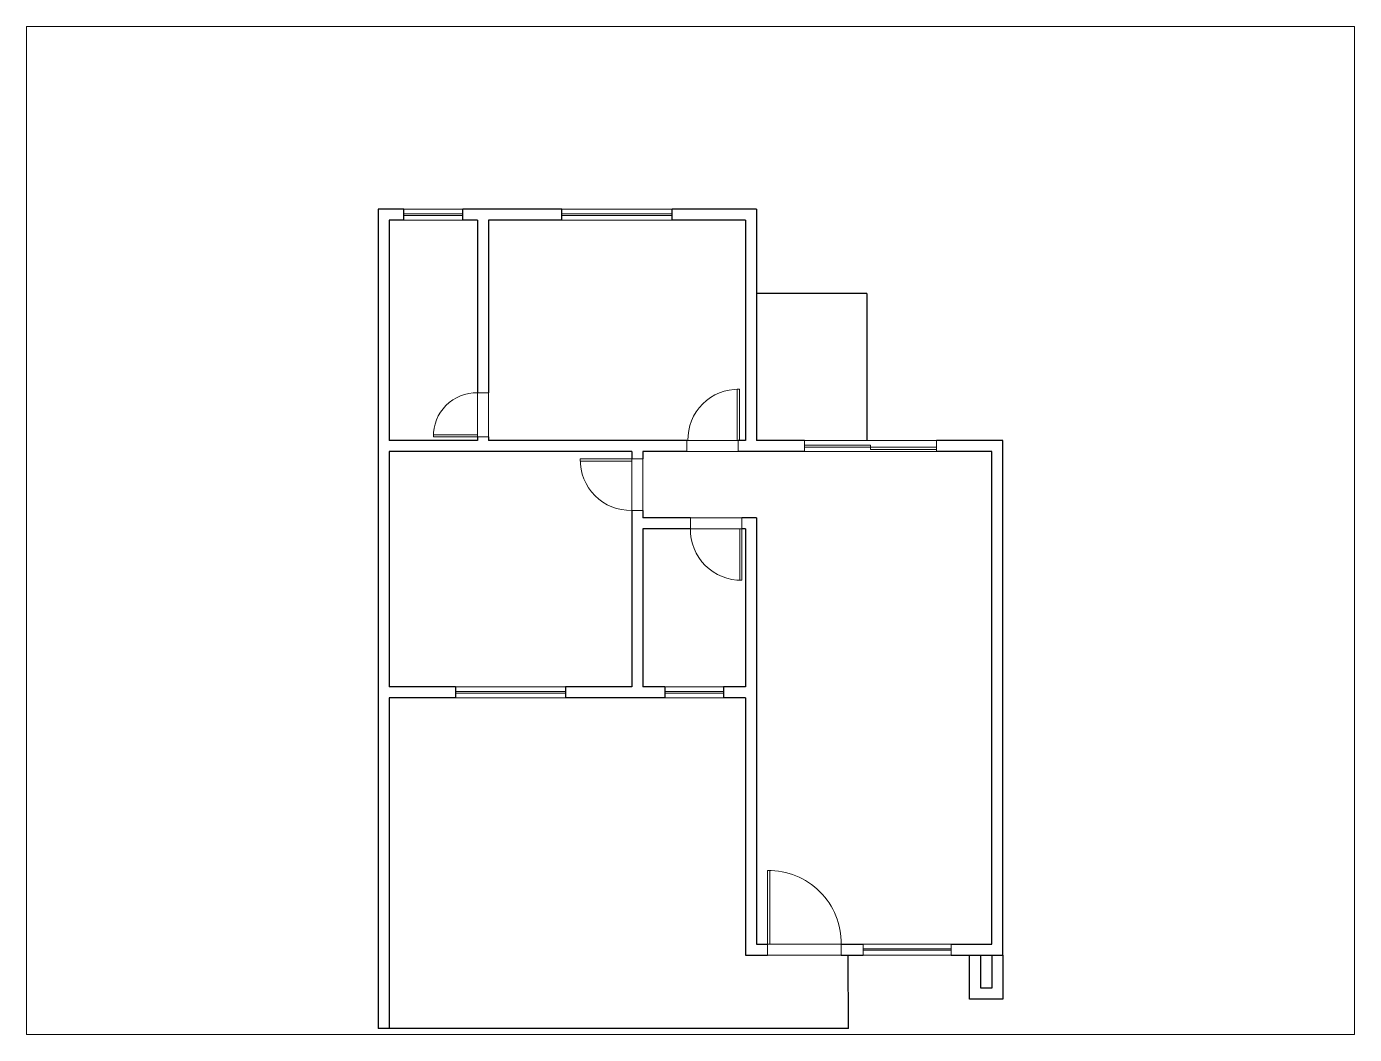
# Paper-space layout 'Layout1' of a CAD drawing. Header units: metres. Extents: x 26 to 231, y 20 to 176.
# The model-space entities are those that its viewports show. They can reach past a viewport. Long polylines and large blocks are cut down to what shows.
import ezdxf

# ---------------------------------------------------------------- set-up
doc = ezdxf.new("R2010")
doc.units = ezdxf.units.M
doc.layers.add('ARQ-ESQUADRIA', color=8, linetype='Continuous', lineweight=9)
doc.layers.add('ARQ-PAREDE', color=3, linetype='Continuous', lineweight=30)

msp = doc.modelspace()

# ---------------------------------------------------------------- linework, layer by layer
at = {"layer": 'ARQ-ESQUADRIA'}
for p, q in [((2255.502, 1079.162), (2256.302, 1079.162)), ((2255.502, 1079.097), (2256.302, 1079.097)), ((2257.652, 1079.162), (2259.152, 1079.162)), ((2257.652, 1079.097), (2259.152, 1079.097)), ((2255.502, 1079.077), (2256.302, 1079.077)), ((2255.502, 1079.012), (2256.302, 1079.012)), ((2257.652, 1079.077), (2259.152, 1079.077)), ((2259.152, 1079.012), (2257.652, 1079.012)), ((2256.652, 1076.662), (2256.502, 1076.662)), ((2256.502, 1076.662), (2256.502, 1076.062)), ((2256.652, 1076.662), (2256.652, 1076.062)), ((2256.652, 1076.062), (2256.502, 1076.062)), ((2259.352, 1076.012), (2259.352, 1075.862)), ((2259.352, 1076.012), (2260.052, 1076.012)), ((2259.352, 1075.862), (2260.052, 1075.862)), ((2260.067, 1076.012), (2259.367, 1076.012)), ((2260.052, 1076.012), (2260.052, 1075.862)), ((2260.952, 1075.862), (2260.952, 1076.012)), ((2260.952, 1076.012), (2262.752, 1076.012)), ((2260.952, 1075.952), (2261.852, 1075.952)), ((2260.952, 1075.922), (2262.752, 1075.922)), ((2260.952, 1075.862), (2262.752, 1075.862)), ((2261.852, 1075.892), (2261.852, 1075.952)), ((2261.852, 1075.892), (2262.752, 1075.892)), ((2262.752, 1075.862), (2262.752, 1076.012)), ((2262.752, 1075.862), (2262.752, 1075.862)), ((2258.752, 1075.762), (2258.602, 1075.762)), ((2258.602, 1075.762), (2258.602, 1075.062)), ((2258.752, 1075.762), (2258.752, 1075.062)), ((2258.602, 1075.062), (2258.752, 1075.062)), ((2259.402, 1074.812), (2259.402, 1074.962)), ((2259.402, 1074.962), (2260.102, 1074.962)), ((2260.102, 1074.812), (2260.102, 1074.962)), ((2259.402, 1074.812), (2260.102, 1074.812)), ((2256.202, 1072.662), (2257.702, 1072.662)), ((2256.202, 1072.597), (2257.702, 1072.597)), ((2259.052, 1072.662), (2259.852, 1072.662)), ((2259.052, 1072.597), (2259.852, 1072.597)), ((2256.202, 1072.577), (2257.702, 1072.577)), ((2256.202, 1072.512), (2257.702, 1072.512)), ((2259.052, 1072.577), (2259.852, 1072.577)), ((2259.052, 1072.512), (2259.852, 1072.512)), ((2260.452, 1069.162), (2260.452, 1069.012)), ((2260.452, 1069.162), (2261.452, 1069.162)), ((2261.452, 1069.162), (2261.452, 1069.012)), ((2261.752, 1069.162), (2261.752, 1069.012)), ((2261.752, 1069.162), (2262.952, 1069.162)), ((2262.952, 1069.162), (2262.952, 1069.012)), ((2260.452, 1069.012), (2261.452, 1069.012)), ((2261.752, 1069.097), (2262.952, 1069.097)), ((2261.752, 1069.077), (2262.952, 1069.077)), ((2261.752, 1069.012), (2262.952, 1069.012))]:
    msp.add_line(p, q, dxfattribs=at)
for points in [[(2260.067, 1076.012), (2260.067, 1076.712), (2260.037, 1076.712), (2260.037, 1076.012)], [(2256.502, 1076.062), (2255.902, 1076.062), (2255.902, 1076.092), (2256.502, 1076.092)], [(2258.602, 1075.762), (2257.902, 1075.762), (2257.902, 1075.732), (2258.602, 1075.732)], [(2260.102, 1074.812), (2260.102, 1074.112), (2260.072, 1074.112), (2260.072, 1074.812)], [(2260.452, 1069.162), (2260.482, 1069.162), (2260.482, 1070.162), (2260.452, 1070.162)]]:
    msp.add_lwpolyline(points, close=True, dxfattribs=at)
for centre, radius, start, end in [((2256.487, 1076.077), 0.585, 88.5312, 181.4688), ((2260.052, 1076.027), 0.685, 88.7455, 181.2545), ((2258.587, 1075.747), 0.685, 178.7455, 271.2545), ((2260.087, 1074.797), 0.685, 178.7455, 271.2545), ((2260.467, 1069.177), 0.985, 359.1275, 90.8725)]:
    msp.add_arc(centre, radius, start, end, dxfattribs=at)
at = {"layer": 'ARQ-PAREDE'}
for p, q in [((2255.152, 1079.162), (2255.152, 1068.012)), ((2255.502, 1079.162), (2255.152, 1079.162)), ((2255.502, 1079.012), (2255.502, 1079.162)), ((2256.302, 1079.012), (2256.302, 1079.162)), ((2257.652, 1079.162), (2256.302, 1079.162)), ((2257.652, 1079.012), (2257.652, 1079.162)), ((2260.302, 1079.162), (2259.152, 1079.162)), ((2259.152, 1079.012), (2259.152, 1079.162)), ((2260.302, 1079.162), (2260.302, 1076.012)), ((2255.302, 1079.012), (2255.302, 1076.012)), ((2255.502, 1079.012), (2255.302, 1079.012)), ((2256.502, 1079.012), (2256.302, 1079.012)), ((2256.502, 1079.012), (2256.502, 1076.662)), ((2256.652, 1079.012), (2256.652, 1076.662)), ((2257.652, 1079.012), (2256.652, 1079.012)), ((2260.152, 1079.012), (2259.152, 1079.012)), ((2260.152, 1079.012), (2260.152, 1076.012)), ((2261.802, 1078.012), (2260.302, 1078.012)), ((2261.802, 1078.012), (2261.802, 1076.012)), ((2256.502, 1076.062), (2256.502, 1076.012)), ((2256.652, 1076.062), (2256.652, 1076.012)), ((2256.502, 1076.012), (2255.302, 1076.012)), ((2258.602, 1075.862), (2255.302, 1075.862)), ((2255.302, 1075.862), (2255.302, 1072.662)), ((2259.352, 1076.012), (2256.652, 1076.012)), ((2259.352, 1076.012), (2258.602, 1076.012)), ((2258.602, 1075.862), (2258.602, 1075.762)), ((2258.752, 1075.862), (2258.752, 1075.762)), ((2259.352, 1075.862), (2258.752, 1075.862)), ((2260.152, 1076.012), (2260.052, 1076.012)), ((2260.152, 1076.012), (2260.052, 1076.012)), ((2260.302, 1075.862), (2260.052, 1075.862)), ((2260.952, 1076.012), (2260.302, 1076.012)), ((2260.952, 1076.012), (2260.302, 1076.012)), ((2260.952, 1076.012), (2260.302, 1076.012)), ((2260.952, 1075.862), (2260.302, 1075.862)), ((2263.652, 1076.012), (2262.752, 1076.012)), ((2263.502, 1076.012), (2262.752, 1076.012)), ((2263.502, 1076.012), (2262.752, 1076.012)), ((2263.502, 1075.862), (2262.752, 1075.862)), ((2263.502, 1069.162), (2263.502, 1075.862)), ((2263.652, 1069.012), (2263.652, 1076.012)), ((2258.602, 1075.062), (2258.602, 1072.662)), ((2258.752, 1075.062), (2258.752, 1074.962)), ((2259.402, 1074.962), (2258.752, 1074.962)), ((2260.302, 1074.962), (2260.102, 1074.962)), ((2260.302, 1074.962), (2260.302, 1069.162)), ((2259.402, 1074.812), (2258.752, 1074.812)), ((2258.752, 1074.812), (2258.752, 1072.662)), ((2260.152, 1074.812), (2260.102, 1074.812)), ((2260.152, 1074.812), (2260.152, 1072.662)), ((2256.202, 1072.662), (2255.302, 1072.662)), ((2256.202, 1072.662), (2256.202, 1072.512)), ((2257.702, 1072.662), (2257.702, 1072.512)), ((2258.602, 1072.662), (2257.702, 1072.662)), ((2259.052, 1072.662), (2258.752, 1072.662)), ((2259.052, 1072.662), (2259.052, 1072.512)), ((2260.152, 1072.662), (2259.852, 1072.662)), ((2259.852, 1072.662), (2259.852, 1072.512)), ((2255.302, 1072.512), (2255.302, 1068.012)), ((2256.202, 1072.512), (2255.302, 1072.512)), ((2259.052, 1072.512), (2257.702, 1072.512)), ((2260.152, 1072.512), (2259.852, 1072.512)), ((2260.152, 1072.512), (2260.152, 1069.012)), ((2260.302, 1069.162), (2260.452, 1069.162)), ((2261.452, 1069.162), (2261.752, 1069.162)), ((2262.952, 1069.162), (2263.502, 1069.162)), ((2260.152, 1069.012), (2260.452, 1069.012)), ((2261.452, 1069.012), (2261.752, 1069.012)), ((2261.552, 1068.012), (2261.546, 1069.012)), ((2262.952, 1069.012), (2263.652, 1069.012)), ((2263.202, 1068.412), (2263.202, 1069.012)), ((2263.352, 1068.562), (2263.352, 1069.012)), ((2263.502, 1069.012), (2263.502, 1068.562)), ((2263.652, 1069.012), (2263.652, 1068.412)), ((2263.502, 1068.562), (2263.352, 1068.562)), ((2263.652, 1068.412), (2263.202, 1068.412)), ((2261.552, 1068.012), (2255.152, 1068.012))]:
    msp.add_line(p, q, dxfattribs=at)

psp = doc.layouts.get("Layout1")

# ---------------------------------------------------------------- viewports
at = {"layer": 'ARQ-ESQUADRIA'}
psp.add_viewport(center=(128.5, 97.5), size=(205.6, 156), view_center_point=(2259.402, 1074.789), view_height=13.71459, dxfattribs=at)

doc.saveas('drawing.dxf')
